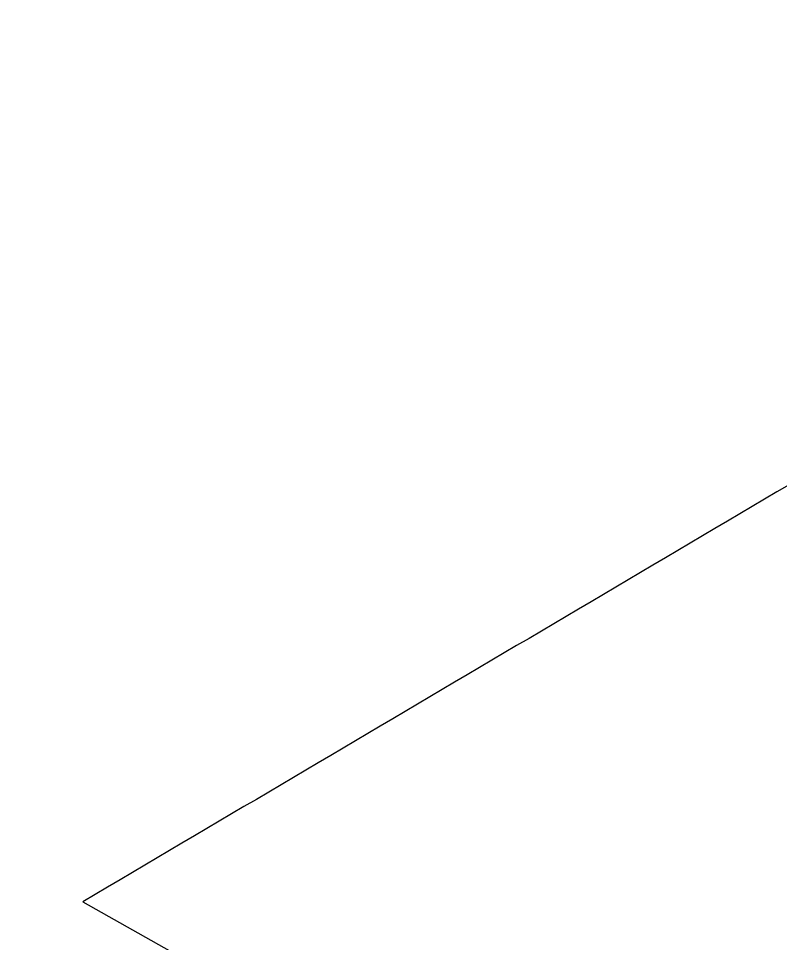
# Model space of a CAD drawing. Extents: x 7948 to 8542, y -4601 to -4181.
# Drawn here: x 8058.0855 to 8058.4691, y -4459.5845 to -4459.1184 of the extents above; entities that cross this region are included whole.
import ezdxf

# ---------------------------------------------------------------- set-up
doc = ezdxf.new("R2010")
doc.units = 0
doc.header["$LTSCALE"] = 7
doc.header["$MEASUREMENT"] = 0
doc.layers.get('0').update_dxf_attribs({"color": 2, "linetype": 'CONTINUOUS'})
doc.layers.get('Defpoints').update_dxf_attribs({"linetype": 'CONTINUOUS'})
doc.layers.add('D', color=2, linetype='CONTINUOUS')
doc.styles.add('GHS', font='romans', dxfattribs={"bigfont": 'ghs'})
doc.dimstyles.get("Standard").update_dxf_attribs({"dimtxt": 0.18, "dimasz": 0.18, "dimexe": 0.18, "dimexo": 0.0625, "dimgap": 0.09, "dimtad": 0, "dimtih": 1, "dimtoh": 1, "dimdec": 4, "dimzin": 0, "dimdsep": 46, "dimtxsty": 'Standard', "dimcen": 0.09, "dimadec": 0, "dimazin": 0, "dimtfac": 1, "dimtdec": 4, "dimtofl": 0, "dimtmove": 0, "dimatfit": 3, "dimfxl": 0, "dimtolj": 1, "dimtzin": 0, "dimarcsym": 0})

# ---------------------------------------------------------------- blocks, each defined once
blk = doc.blocks.new('*D5')
at = {"layer": 'D', "ltscale": 0.6}
for p, q in [((8047.47522, -4457.67932), (8039.30488, -4457.67932)), ((8041.30488, -4460.67932), (8041.30488, -4508.23552)), ((8059.47819, -4511.23552), (8039.30488, -4511.23552))]:
    blk.add_line(p, q, dxfattribs=at)
for points in [[(8040.80488, -4460.67932), (8041.80488, -4460.67932), (8041.30488, -4457.67932)], [(8040.80488, -4508.23552), (8041.80488, -4508.23552), (8041.30488, -4511.23552)]]:
    blk.add_solid(points, dxfattribs=at)
at = {"layer": 'Defpoints', "color": 0, "ltscale": 0.6}
for p in [(8048.47522, -4457.67932), (8041.30488, -4511.23552), (8060.47819, -4511.23552)]:
    blk.add_point(p, dxfattribs=at)
at = {"layer": 'D', "ltscale": 0.6, "insert": (8038.55488, -4484.45742), "char_height": 3.5, "attachment_point": 5, "rotation": 90, "style": 'GHS'}
blk.add_mtext('\\A1;54', dxfattribs=at)

msp = doc.modelspace()

# ---------------------------------------------------------------- hatches: boundary and pattern name
at = {"linetype": 'Continuous', "lineweight": 0}
h = msp.add_hatch(dxfattribs=at)
h.set_pattern_fill('ANSI31', color=256, scale=0.5, angle=5, style=0)
h.set_pattern_definition([(50, (1960.8689, -4985.0604), (-1.21609555, 1.02042533), [])])
edge = h.paths.add_edge_path(flags=0)
edge.add_line((8061.47522, -4459.17931), (8058.76896, -4459.17931))
edge.add_spline(control_points=[(8058.76896, -4459.17931), (8058.76066, -4459.18422), (8058.75236, -4459.18912), (8058.74405, -4459.19403), (8058.66864, -4459.23857), (8058.59322, -4459.28312), (8058.51781, -4459.32767), (8058.38451, -4459.40642), (8058.2512, -4459.48516), (8058.1179, -4459.5639)], knot_values=[0.000234, 0.000234, 0.000234, 0.000234, 0.000263, 0.000263, 0.000263, 0.000526, 0.000526, 0.000526, 0.00099, 0.00099, 0.00099, 0.00099], weights=[1, 1, 1, 1, 1, 1, 1, 1, 1, 1], degree=3, periodic=0)
edge.add_spline(control_points=[(8058.1179, -4459.5639), (8058.19429, -4459.607), (8058.27067, -4459.6501), (8058.34706, -4459.69319), (8058.42344, -4459.73629), (8058.49983, -4459.77938), (8058.57622, -4459.82248), (8058.70922, -4459.89752), (8058.84222, -4459.97256), (8058.97522, -4460.0476)], knot_values=[0, 0, 0, 0, 0.000263, 0.000263, 0.000263, 0.000526, 0.000526, 0.000526, 0.000984, 0.000984, 0.000984, 0.000984], weights=[1, 1, 1, 1, 1, 1, 1, 1, 1, 1], degree=3, periodic=0)
edge.add_line((8058.97522, -4460.0476), (8058.97522, -4460.06033))
edge.add_line((8058.97522, -4460.06033), (8058.9703, -4460.06038))
edge.add_spline(control_points=[(8058.9703, -4460.06038), (8058.89488, -4460.10493), (8058.81947, -4460.14948), (8058.74405, -4460.19403), (8058.66864, -4460.23857), (8058.59322, -4460.28312), (8058.51781, -4460.32767), (8058.38451, -4460.40642), (8058.2512, -4460.48516), (8058.1179, -4460.5639)], knot_values=[0, 0, 0, 0, 0.000263, 0.000263, 0.000263, 0.000526, 0.000526, 0.000526, 0.00099, 0.00099, 0.00099, 0.00099], weights=[1, 1, 1, 1, 1, 1, 1, 1, 1, 1], degree=3, periodic=0)
edge.add_spline(control_points=[(8058.1179, -4460.5639), (8058.19429, -4460.607), (8058.27067, -4460.6501), (8058.34706, -4460.69319), (8058.42344, -4460.73629), (8058.49983, -4460.77938), (8058.57622, -4460.82248), (8058.70922, -4460.89752), (8058.84222, -4460.97256), (8058.97522, -4461.0476)], knot_values=[0, 0, 0, 0, 0.000263, 0.000263, 0.000263, 0.000526, 0.000526, 0.000526, 0.000984, 0.000984, 0.000984, 0.000984], weights=[1, 1, 1, 1, 1, 1, 1, 1, 1, 1], degree=3, periodic=0)
edge.add_line((8058.97522, -4461.0476), (8058.97522, -4461.06033))
edge.add_line((8058.97522, -4461.06033), (8058.9703, -4461.06038))
edge.add_spline(control_points=[(8058.9703, -4461.06038), (8058.89488, -4461.10493), (8058.81947, -4461.14948), (8058.74405, -4461.19403), (8058.66864, -4461.23857), (8058.59322, -4461.28312), (8058.51781, -4461.32767), (8058.38451, -4461.40642), (8058.2512, -4461.48516), (8058.1179, -4461.5639)], knot_values=[0, 0, 0, 0, 0.000263, 0.000263, 0.000263, 0.000526, 0.000526, 0.000526, 0.00099, 0.00099, 0.00099, 0.00099], weights=[1, 1, 1, 1, 1, 1, 1, 1, 1, 1], degree=3, periodic=0)
edge.add_spline(control_points=[(8058.1179, -4461.5639), (8058.19429, -4461.607), (8058.27067, -4461.6501), (8058.34706, -4461.69319), (8058.42344, -4461.73629), (8058.49983, -4461.77938), (8058.57622, -4461.82248), (8058.70922, -4461.89752), (8058.84222, -4461.97256), (8058.97522, -4462.0476)], knot_values=[0, 0, 0, 0, 0.000263, 0.000263, 0.000263, 0.000526, 0.000526, 0.000526, 0.000984, 0.000984, 0.000984, 0.000984], weights=[1, 1, 1, 1, 1, 1, 1, 1, 1, 1], degree=3, periodic=0)
edge.add_line((8058.97522, -4462.0476), (8058.97522, -4462.67931))
edge.add_line((8058.97522, -4462.67931), (8057.97522, -4463.67931))
edge.add_line((8057.97522, -4463.67931), (8053.97522, -4463.67931))
edge.add_line((8053.97522, -4463.67931), (8053.97522, -4461.17931))
edge.add_line((8053.97522, -4461.17931), (8050.47522, -4461.17931))
edge.add_line((8050.47522, -4461.17931), (8050.47522, -4463.67931))
edge.add_line((8050.47522, -4463.67931), (8047.47522, -4463.67931))
edge.add_line((8047.47522, -4463.67931), (8047.47522, -4458.67931))
edge.add_arc((8048.47522, -4458.67931), 1, 450, 540, ccw=False)
edge.add_line((8048.47522, -4457.67931), (8061.47522, -4457.67931))
edge.add_line((8061.47522, -4457.67931), (8061.47522, -4459.17931))

# ---------------------------------------------------------------- linework, layer by layer
at = {"color": 7, "linetype": 'Continuous', "lineweight": 15, "flags": 128}
msp.add_lwpolyline([(8058.1179, -4459.5639), (8058.34706, -4459.69319), (8058.57621, -4459.82248), (8058.97522, -4460.04759)], dxfattribs=at)
at = {"color": 7, "linetype": 'Continuous', "lineweight": 15}
msp.add_open_spline([(8058.76896, -4459.17931), (8058.76066, -4459.18422), (8058.67695, -4459.23368), (8058.45992, -4459.36186), (8058.2512, -4459.48516), (8058.1179, -4459.5639)], degree=3, knots=[0, 0, 0, 0, 0.038249, 0.385752, 1, 1, 1, 1], dxfattribs=at)

# ---------------------------------------------------------------- dimensions: what is measured, and where the dimension line sits
at = {"layer": 'D', "ltscale": 0.6}
dim = msp.add_linear_dim(base=(8041.30488, -4511.23552), p1=(8048.47522, -4457.67932), p2=(8060.47819, -4511.23552), angle=90, text='54', dimstyle='Standard', override={"dimtxt": 3.5, "dimasz": 3, "dimexe": 2, "dimexo": 1, "dimgap": 1, "dimtad": 1, "dimtih": 0, "dimtoh": 0, "dimzin": 8, "dimtxsty": 'GHS', "dimcen": 2, "dimclrd": 256, "dimclre": 256, "dimclrt": 256, "dimadec": 4, "dimazin": 2, "dimtp": 0.1, "dimtm": 1e-09, "dimtofl": 1, "dimatfit": 0, "dimlwd": 65535, "dimlwe": 65535}, dxfattribs=at)
dim.commit()
dim.dimension.update_dxf_attribs({"geometry": '*D5', "text_midpoint": (8041.30488, -4484.45742), "dimtype": 128})

doc.saveas('drawing.dxf')
